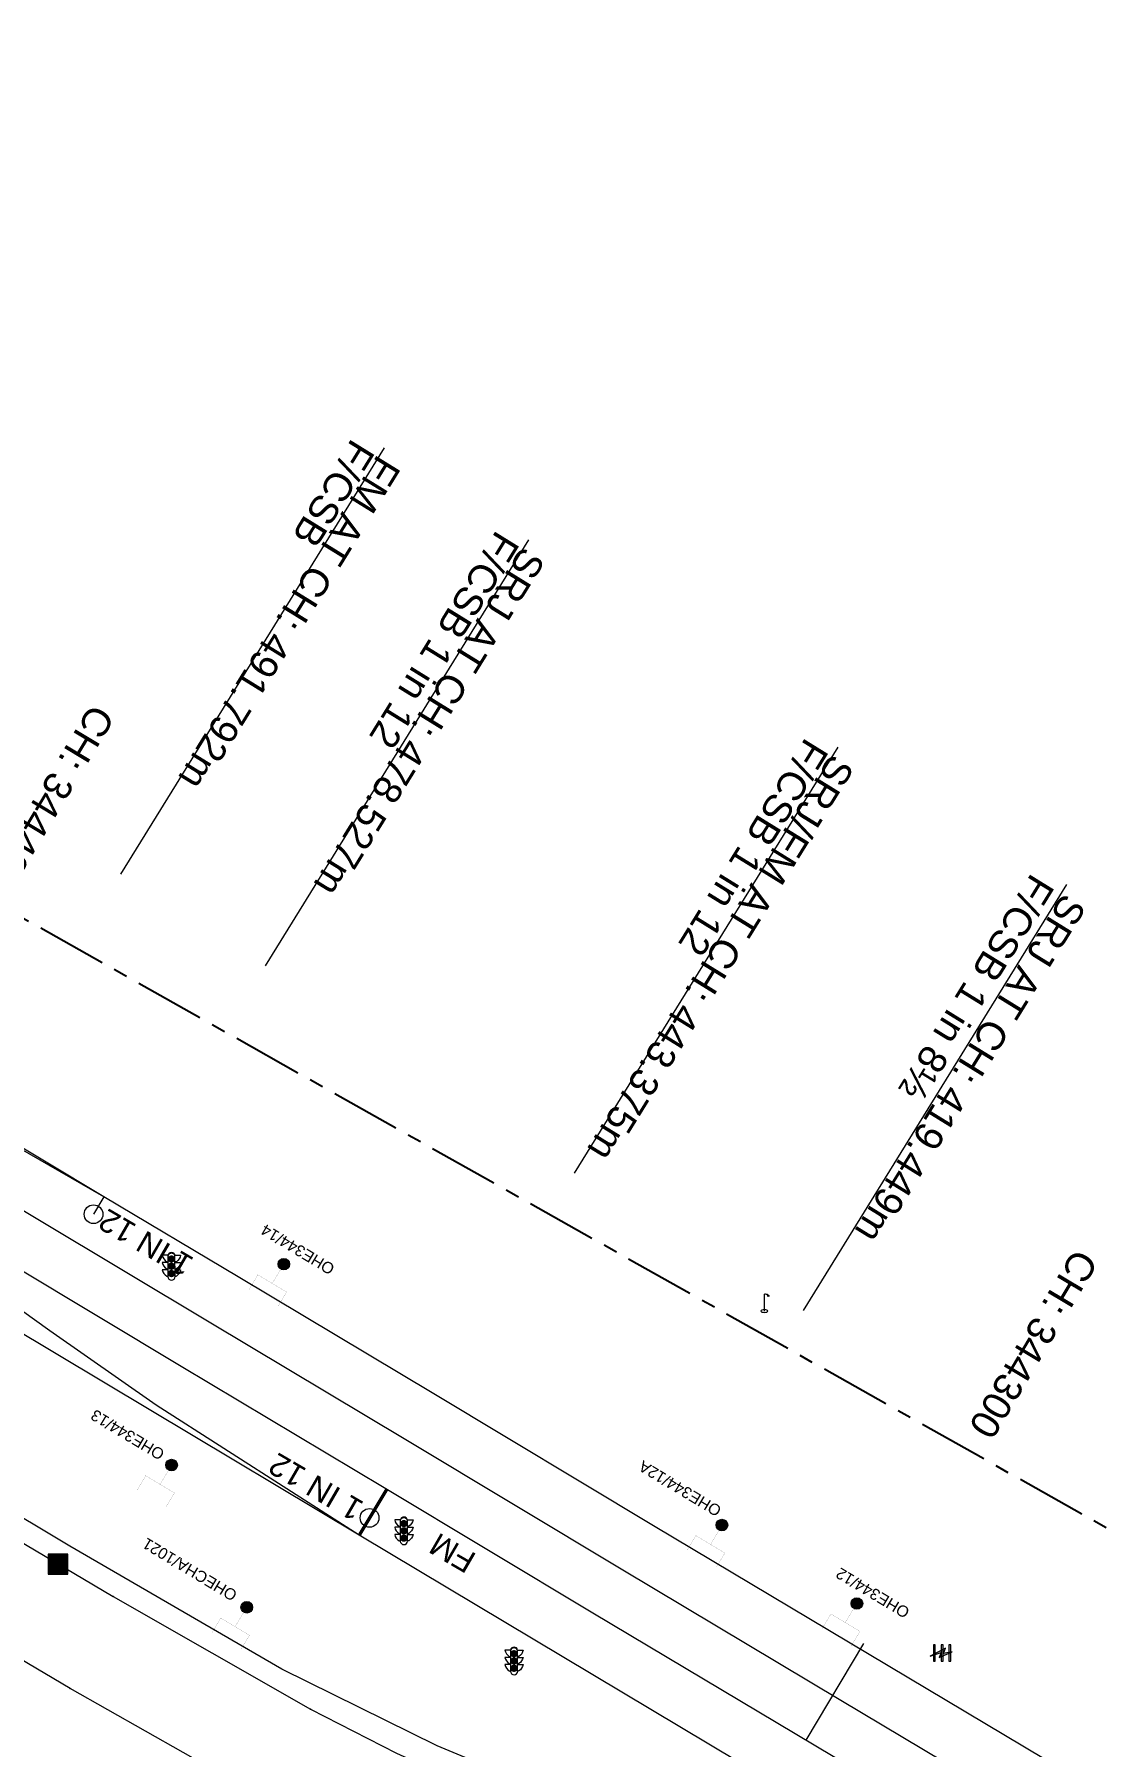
# Model space of a CAD drawing. Header units: metres. Extents: x 593168 to 611286, y 3401475 to 3412398.
# Drawn here: x 607505.5 to 607600.7, y 3403730.7 to 3403883 of the extents above; entities that cross this region are included whole.
import ezdxf

# ---------------------------------------------------------------- set-up
doc = ezdxf.new("R2010")
doc.units = ezdxf.units.M
doc.header["$MEASUREMENT"] = 0
doc.linetypes.add('CENTER', pattern=[2, 1.25, -0.25, 0.25, -0.25])
for name, color, linetype, lineweight in [('Bench_Mark', 7, 'Continuous', 0), ("CHAWAPAIL STN. SRJ's", 251, 'Continuous', 0), ('Exg track', 7, 'Continuous', 0), ('Existing IR Chainage', 7, 'Continuous', 0), ('Existing IR Track', 143, 'Continuous', 0), ('Lamp_Post', 251, 'Continuous', 0), ('OHE MAST', 8, 'Continuous', 0), ('OHE MAST TEXT', 8, 'Continuous', 0), ('Platform', 7, 'Continuous', 0), ('Sign Board', 251, 'Continuous', 0), ('Transformer', 251, 'Continuous', 0)]:
    doc.layers.add(name, color=color, linetype=linetype, lineweight=lineweight)
doc.layers.add('Existing Railway Boundary', color=7, linetype='CENTER')
doc.styles.get("Standard").update_dxf_attribs({"font": 'arial_0.ttf'})
doc.styles.add('Style-Arial', font='arial_0.ttf')

# ---------------------------------------------------------------- blocks, each defined once
blk = doc.blocks.new('LP')
for points in [[(0, 0), (0, 1.5)], [(0.25, 1.35), (0.44, 1.35)]]:
    blk.add_lwpolyline(points)
for centre, radius, start, end in [((0.07, 0.99), 0.519, 57.6425, 97.3165), ((0.34, 1.33), 0.094, 11.7012, 168.0476)]:
    blk.add_arc(centre, radius, start, end)
at = {"extrusion": (0, 0, -1)}
blk.add_ellipse((0, 0.01), major_axis=(0.308, 0), ratio=0.400495, dxfattribs=at)
blk.add_ellipse((0.35, 1.36), major_axis=(0.0017, 0.0438), ratio=0.461056, start_param=1.74022, end_param=4.575836)
blk = doc.blocks.new('SIG')
for color, points in [(1, [(-0.22, 0.42, 0.180295), (-0.01, 0.33, -0.00255), (0.01, 0.33, -0.00255), (0.02, 0.33, 0.180295), (0.23, 0.42, -0.002654), (0.25, 0.44, 0.184495), (0.33, 0.65, 1.000001), (-0.32, 0.65, 0.184495), (-0.24, 0.44, -0.002654)]), (2, [(0.23, -0.23, -0.002654), (0.25, -0.21, 0.184495), (0.33, 0.01, 1.000001), (-0.32, 0.01, 0.184495), (-0.24, -0.21, -0.002654), (-0.22, -0.23, 0.180295), (-0.01, -0.32, -0.00255), (0.01, -0.32, -0.00255), (0.02, -0.32, 0.180295)]), (3, [(0.23, -0.88, -0.002654), (0.25, -0.86, 0.184495), (0.33, -0.64, 1.000001), (-0.32, -0.64, 0.184495), (-0.24, -0.86, -0.002654), (-0.22, -0.88, 0.395599)])]:
    blk.add_hatch(color=color).paths.add_polyline_path(points)
for p, q in [((-0.31, 0.98), (-0.32, -0.9)), ((0.33, -0.9), (0.32, 0.98))]:
    blk.add_line(p, q)
for points in [[(-0.31, 0.98), (-0.81, 0.98, 0.198758), (-0.42, 0.41, 0.003814), (-0.31, 0.39, 0.003814)], [(-0.31, 0.33), (-0.81, 0.33, 0.198758), (-0.42, -0.23, 0.003727), (-0.32, -0.26, 0.003727)], [(0.32, 0.98), (0.82, 0.98, -0.198758), (0.44, 0.41, -0.003814), (0.32, 0.39, -0.003814)], [(0.32, 0.33), (0.82, 0.33, -0.198758), (0.44, -0.23, -0.003727), (0.33, -0.26, -0.003727)], [(-0.32, -0.32), (-0.81, -0.32, 0.198758), (-0.42, -0.88, 0.003639), (-0.32, -0.9)], [(0.33, -0.32), (0.82, -0.32, -0.198758), (0.44, -0.88, -0.003639), (0.33, -0.9)]]:
    blk.add_lwpolyline(points, format="xyb")
for centre, radius, start, end in [((0.01, 0.91), 0.324, 12.4049, 167.5951), ((0.01, 0.81), 0.357, 27.7578, 152.2422), ((0.01, -0.9), 0.324, 181.4572, 358.5428)]:
    blk.add_arc(centre, radius, start, end)
blk = doc.blocks.new('TRF')
blk.add_hatch(color=256).paths.add_polyline_path([(0.22, -0.04), (0.38, 0.42), (-0.98, -0.29), (0.02, 0.04), (-0.18, -0.39), (0.98, 0.09)])
for p, q in [((-0.69, 0.72), (-0.69, -0.72)), ((-0.52, 0.72), (-0.69, 0.72)), ((-0.52, -0.72), (-0.52, 0.72)), ((0, 0.72), (0, -0.72)), ((0.17, 0.72), (0, 0.72)), ((0.17, -0.72), (0.17, 0.72)), ((0.7, 0.72), (0.7, -0.72)), ((0.87, 0.72), (0.7, 0.72)), ((0.87, -0.72), (0.87, 0.72)), ((-0.69, -0.72), (-0.52, -0.72)), ((0, -0.72), (0.17, -0.72)), ((0.7, -0.72), (0.87, -0.72))]:
    blk.add_line(p, q)
blk.add_lwpolyline([(0.22, -0.04), (0.38, 0.42), (-0.98, -0.29), (0.02, 0.04), (-0.18, -0.39), (0.98, 0.09)], close=True)
blk = doc.blocks.new('BM')
blk.add_hatch(color=256).paths.add_polyline_path([(-0.88, 0.88), (-0.88, -0.88), (0.88, -0.88), (0.88, 0.88)])
for p, q in [((0.88, 0.88), (-0.88, 0.88)), ((-0.88, 0.88), (-0.88, -0.88)), ((0.88, -0.88), (0.88, 0.88)), ((-0.88, -0.88), (0.88, -0.88))]:
    blk.add_line(p, q)
blk = doc.blocks.new('OHE MAST')
h = blk.add_hatch(color=256)
h.dxf.hatch_style = 1
edge = h.paths.add_edge_path()
edge.add_arc((0, 0), 0.514, 0, 360)
at = {"const_width": 0.01}
for points in [[(1.5, 3.5), (1.5, 2), (-1.5, 2), (-1.5, 3.5)], [(0, 2), (0, 0)]]:
    blk.add_lwpolyline(points, dxfattribs=at)
blk.add_circle((0, 0), 0.514)

msp = doc.modelspace()

# ---------------------------------------------------------------- linework, layer by layer
at = {"layer": "CHAWAPAIL STN. SRJ's", "lineweight": 13, "flags": 128}
for points in [[(607536.5914, 3403846.1924), (607513.1587, 3403808.2824)], [(607549.4524, 3403838.0325), (607526.0197, 3403800.1225)], [(607576.9482, 3403819.5854), (607553.5155, 3403781.6754)], [(607597.3104, 3403807.3574), (607573.8777, 3403769.4474)]]:
    msp.add_lwpolyline(points, dxfattribs=at)
at = {"layer": 'Exg track'}
for p, q in [((607511.6758, 3403779.5797), (607510.7511, 3403778.0253)), ((607534.3818, 3403749.4611), (607535.3065, 3403751.0155))]:
    msp.add_line(p, q, dxfattribs=at)
at = {"layer": 'Exg track', "const_width": 0.3}
msp.add_lwpolyline([(607534.3818, 3403749.4611), (607536.8378, 3403753.5483)], dxfattribs=at)
at = {"layer": 'Exg track'}
for centre in [(607510.7511, 3403778.0253), (607535.3065, 3403751.0155)]:
    msp.add_circle(centre, 0.8325, dxfattribs=at)
at = {"layer": 'Existing IR Chainage', "color": 7, "linetype": 'Continuous', "lineweight": 13, "flags": 128}
msp.add_lwpolyline([(607579.2339, 3403739.8248), (607574.1119, 3403731.2361)], dxfattribs=at)
at = {"layer": 'Existing IR Track', "flags": 128}
for points in [[(607606.5349, 3403717.2545), (607593.7569, 3403724.8886), (607577.2366, 3403734.7586), (607557.8332, 3403746.3515), (607538.5356, 3403757.9594), (607521.0287, 3403768.4139), (607498.3055, 3403782.0443), (607482.8326, 3403791.2781), (607464.3216, 3403802.3122), (607446.1089, 3403813.2053), (607433.079, 3403821.0124), (607432.078, 3403821.6207), (607421.0239, 3403828.2377), (607408.0311, 3403836.02), (607393.1998, 3403844.9552), (607390.1158, 3403846.8382), (607386.4912, 3403848.9559), (607379.5596, 3403853.1162), (607363.5037, 3403862.6938), (607346.8627, 3403872.7094), (607329.6373, 3403882.9976)], [(607604.0888, 3403713.3589), (607591.3904, 3403720.9318), (607574.8623, 3403730.7886), (607555.1678, 3403742.5337), (607536.6127, 3403753.6835), (607518.5467, 3403764.4912), (607496.1752, 3403777.906), (607492.0576, 3403780.3959), (607489.4046, 3403781.9683), (607480.5666, 3403787.2852), (607443.3909, 3403809.5491), (607430.0462, 3403817.5549), (607406.1365, 3403831.8819), (607378.9166, 3403848.2355), (607373.8895, 3403851.2488), (607361.5254, 3403858.6657), (607344.842, 3403868.6771), (607327.4402, 3403879.0702)], [(607602.9662, 3403708.4598), (607599.3014, 3403710.6541), (607534.3818, 3403749.4611), (607515.8604, 3403760.5684), (607503.2062, 3403768.1394), (607493.9262, 3403773.7259), (607477.9142, 3403783.3242), (607458.8933, 3403794.7562), (607441.4785, 3403805.2061), (607427.6798, 3403813.486), (607403.9493, 3403827.6596), (607376.3557, 3403844.1144), (607358.6939, 3403854.7432), (607355.9927, 3403856.3731), (607353.5228, 3403857.8693), (607351.9727, 3403858.8045), (607343.7103, 3403863.8321), (607331.5395, 3403871.0433)], [(607611.2148, 3403692.7527), (607592.0175, 3403704.3702), (607576.2106, 3403713.76), (607562.8829, 3403720.9465), (607548.9366, 3403727.5625), (607541.3072, 3403730.7438), (607527.5107, 3403737.5458), (607508.6346, 3403748.4954), (607487.3808, 3403761.2088), (607469.7917, 3403771.7706), (607451.6195, 3403782.711), (607436.06, 3403792.5074), (607421.8777, 3403802.8505), (607399.0459, 3403820.4771), (607373.8212, 3403840.0072), (607357.5697, 3403852.5795), (607354.8938, 3403854.6618), (607351.0534, 3403857.653), (607343.3366, 3403863.3596), (607331.5395, 3403871.0433)], [(607759.7901, 3403631.2413), (607739.2471, 3403643.525), (607722.3299, 3403653.5866), (607706.8498, 3403662.9245), (607688.6165, 3403673.8511), (607668.1901, 3403686.0802), (607650.5817, 3403696.5575), (607630.9913, 3403708.2786), (607609.2191, 3403721.2727), (607560.56, 3403750.2978), (607541.0303, 3403762.0552), (607523.6197, 3403772.4549), (607511.6758, 3403779.5797), (607501.2391, 3403785.8265), (607485.6228, 3403795.2008), (607480.676, 3403798.1972), (607477.4092, 3403800.1342), (607477.008, 3403800.3762), (607467.4307, 3403806.2767), (607449.8726, 3403818.7855), (607416.1589, 3403844.0301), (607415.4414, 3403844.5687)], [(607511.6758, 3403779.5797), (607501.0851, 3403785.6534), (607484.8744, 3403794.2193), (607479.4229, 3403796.9198), (607468.7653, 3403802.086), (607464.9027, 3403803.9666), (607462.5164, 3403805.1511), (607446.4773, 3403813.4166), (607433.079, 3403821.0124)], [(607534.3818, 3403749.4611), (607516.3361, 3403761.041), (607506.8635, 3403767.6465), (607504.3346, 3403769.458), (607501.1786, 3403771.7374), (607495.0557, 3403776.1963), (607480.1373, 3403786.6958), (607461.1605, 3403798.9072)]]:
    msp.add_lwpolyline(points, dxfattribs=at)
at = {"layer": 'Existing Railway Boundary', "ltscale": 5}
msp.add_lwpolyline([(607755.5205, 3403663.0787), (607493.2715, 3403810.6574), (607407.78, 3403862.1861), (607394.3484, 3403871.3553), (607385.7139, 3403875.6061)], dxfattribs=at)
at = {"layer": 'Platform'}
msp.add_polyline3d([(607423.9849, 3403787.4472, 264.4456), (607428.638, 3403795.5771, 264.3916), (607434.4031, 3403791.5223, 265.2454), (607460.7542, 3403774.9975, 265.2534), (607478.5421, 3403764.488, 265.2654), (607496.0754, 3403753.7464, 265.2404), (607512.5108, 3403744.0338, 265.2444), (607530.0406, 3403733.9883, 265.2714), (607537.7053, 3403730.0703, 265.1614), (607543.0002, 3403727.6922, 264.6516), (607537.7365, 3403720.459, 264.6775), (607533.4567, 3403722.1857, 265.2694), (607525.4125, 3403726.3603, 265.2864), (607508.6632, 3403735.8294, 265.3134), (607491.4209, 3403746.0261, 265.2954), (607473.4262, 3403756.9012, 265.3044), (607455.5493, 3403767.1147, 265.3514), (607429.0701, 3403783.9825, 265.2664)], close=True, dxfattribs=at)
for p in [(607512.511, 3403744.034, 265.244), (607508.663, 3403735.829, 265.313), (607530.041, 3403733.988, 265.271)]:
    msp.add_point(p, dxfattribs=at)

# ---------------------------------------------------------------- block references
at = {"layer": 'Bench_Mark'}
msp.add_blockref('BM', (607507.599, 3403746.898), dxfattribs=at)
at = {"layer": 'Lamp_Post', "xscale": 0.9997078269170317, "yscale": 0.9997078269170317, "zscale": 0.9997078269170317}
msp.add_blockref('LP', (607570.425, 3403769.4029, 262.8071), dxfattribs=at)
at = {"layer": 'OHE MAST', "rotation": 149.0208306544456}
for p in [(607527.6746, 3403773.5833), (607517.6999, 3403755.7102), (607566.6527, 3403750.3743), (607524.3808, 3403743.0603), (607578.653, 3403743.3986)]:
    msp.add_blockref('OHE MAST', p, dxfattribs=at)
at = {"layer": 'Sign Board', "xscale": 0.9997078269170317, "yscale": 0.9997078269170317, "zscale": 0.9997078269170317}
for p in [(607517.6774, 3403773.391, 264.2377), (607538.3492, 3403749.8542, 264.3127), (607548.1478, 3403738.2764, 264.1857)]:
    msp.add_blockref('SIG', p, dxfattribs=at)
at = {"layer": 'Transformer', "xscale": 0.9997078269170317, "yscale": 0.9997078269170317, "zscale": 0.9997078269170317}
msp.add_blockref('TRF', (607586.1431, 3403738.9925, 264.0297), dxfattribs=at)

# ---------------------------------------------------------------- texts
at = {"layer": "CHAWAPAIL STN. SRJ's", "lineweight": 13, "char_height": 2.5, "width": 48.267487, "attachment_point": 4, "rotation": 238.27918, "style": 'Style-Arial'}
for s, insert, line_spacing_factor in [('FM AT CH: 491.792m \\PF/CSB', (607535.9476, 3403845.7846), 0.648), ('SRJ AT CH: 478.527m \\PF/CSB 1 in 12', (607548.8086, 3403837.6248), 0.648), ('SRJ/FM AT CH: 443.375m \\PF/CSB 1 in 12', (607576.3045, 3403819.1777), 0.648), ('SRJ AT CH: 419.449m \\PF/CSB 1 in 8½', (607596.6666, 3403806.9497), 0.8)]:
    msp.add_mtext(s, dxfattribs=dict(at, insert=insert, line_spacing_factor=line_spacing_factor))
at = {"layer": 'Exg track'}
for s, p in [('1 IN 12', (607519.7954, 3403774.0686, 358.2761)), ('1 IN 12', (607534.9126, 3403752.3554, 182.161)), ('FM', (607544.9211, 3403747.7276, -0.1783))]:
    msp.add_text(s, height=2, rotation=149.797857, dxfattribs=at).set_placement(p)
at = {"layer": 'Existing IR Chainage', "color": 7, "lineweight": 0, "char_height": 2.5, "attachment_point": 6, "line_spacing_factor": 0.60036, "style": 'Style-Arial'}
for s, insert, rotation in [('CH: 344400', (607502.049, 3403806.9628), 238.969478), ('CH: 344300', (607589.5769, 3403758.4744), 239.189569)]:
    msp.add_mtext(s, dxfattribs=dict(at, insert=insert, rotation=rotation))
at = {"layer": 'OHE MAST TEXT'}
for s, p in [('OHE344/14', (607532.2994, 3403773.4378, 265.438)), ('OHE344/13', (607517.1669, 3403756.9521, 264.143)), ('OHE344/12A', (607566.7001, 3403751.9272, 263.969)), ('OHECHA/1021', (607523.6255, 3403744.4066, 264.365)), ('OHE344/12', (607583.4442, 3403742.8779, 263.988))]:
    msp.add_text(s, height=1, rotation=149, dxfattribs=at).set_placement(p)

doc.saveas('drawing.dxf')
